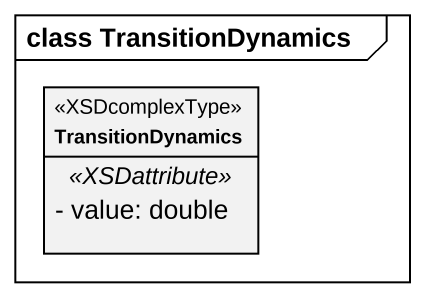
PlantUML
@startuml
mainframe class TransitionDynamics
hide circle
hide empty members
skinparam classAttributeIconSize 0
class TransitionDynamics <<XSDcomplexType>> {
  .. <<XSDattribute>> ..
  - value: double
}
@enduml
